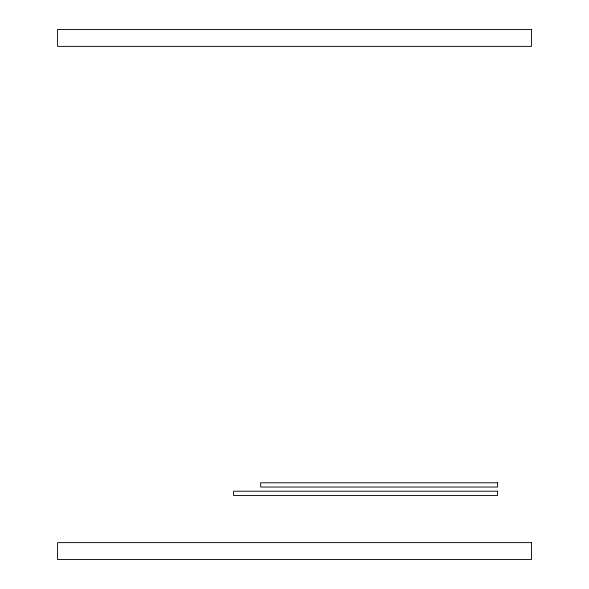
<?xml version="1.0" encoding="UTF-8"?>
<svg xmlns="http://www.w3.org/2000/svg" width="589" height="589" viewBox="0 0 589 589"><rect width="100%" height="100%" fill="white"/><g stroke="black" fill="none" stroke-linecap="round" stroke-linejoin="round"><path stroke-width="0.88" d="M531.433 29.45L57.567 29.45L57.567 46.376L531.433 46.376L531.433 29.45M497.587 482.781L260.655 482.781L260.655 487.037L497.587 487.037L497.587 482.781M497.587 491.204L233.575 491.204L233.575 495.459L497.587 495.459L497.587 491.204M531.433 542.624L57.567 542.624L57.567 559.55L531.433 559.55L531.433 542.624"/></g></svg>
